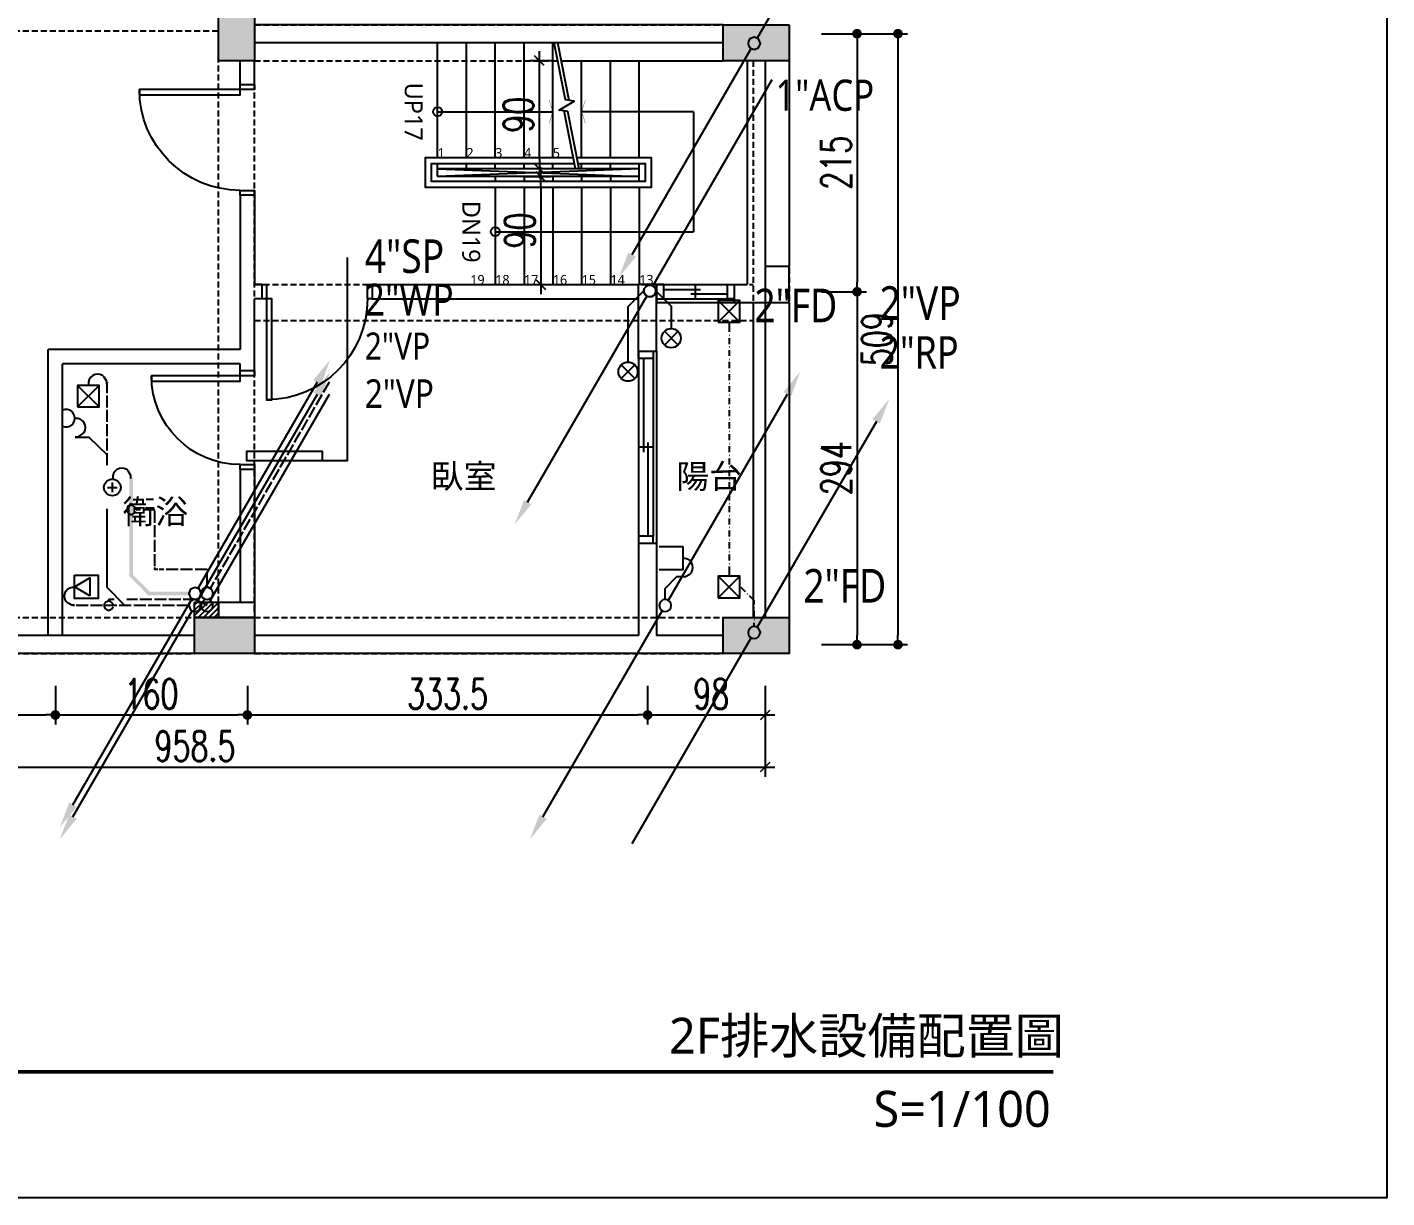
# Model space of a CAD drawing. Header units: inches. Extents: x 19 to 9919, y 324 to 1789.
# Drawn here: x 3586 to 4719, y 324 to 1299 of the extents above; entities that cross this region are included whole.
import ezdxf
from ezdxf.enums import TextEntityAlignment as Align

# ---------------------------------------------------------------- set-up
doc = ezdxf.new("R2010")
doc.units = ezdxf.units.IN
doc.header["$LTSCALE"] = 20
doc.header["$MEASUREMENT"] = 0
doc.linetypes.add('DASHED', pattern=[0.6, 0.5, -0.1])
doc.linetypes.add('HIDDEN', pattern=[0.375, 0.25, -0.125])
doc.layers.add('0_梁', color=30, linetype='HIDDEN', plot=False)
for name, color, linetype in [('17_柱', 6, 'Continuous'), ('19_RC牆', 4, 'Continuous'), ('20_裝飾構造物', 2, 'Continuous'), ('21_輕隔間牆', 65, 'Continuous'), ('22_平台、陽台、露台、室內階梯', 3, 'Continuous'), ('23_花台、雨庇', 3, 'Continuous'), ('24_樑', 7, 'Continuous'), ('26_樓梯、扶手、車道', 3, 'Continuous'), ('31_門窗', 134, 'Continuous'), ('34_開口', 7, 'Continuous'), ('44_空間名稱', 1, 'Continuous'), ('46_文字', 1, 'Continuous'), ('50_其他尺寸', 7, 'Continuous'), ('56_wall 材料_HATCH', 251, 'Continuous'), ('80_截斷線', 7, 'Continuous'), ('DW_Frame', 2, 'Continuous'), ('P-排水-冷氣ACP', 1, 'Continuous'), ('P-排水-套管', 5, 'Continuous'), ('P-排水-汙水SP', 30, 'Continuous'), ('P-排水-通氣VP', 3, 'Continuous'), ('P-排水-雜排水WP', 2, 'Continuous'), ('P-排水-雨水RP', 4, 'Continuous')]:
    doc.layers.add(name, color=color, linetype=linetype)
doc.styles.add('CHT', font='msjh.ttc')
doc.styles.add('DimStyUse', font='romans.shx', dxfattribs={"width": 0.7})
doc.styles.add('TG_NOTE_TEXT', font='simplex.shx', dxfattribs={"width": 0.75, "bigfont": 'chineset.shx'})
doc.styles.add('WJJ', font='')
doc.styles.get('WJJ').set_extended_font_data('Yu Gothic UI Light')
doc.dimstyles.new('DOTM', dxfattribs={"dimtxt": 25, "dimasz": 8, "dimexe": 8, "dimexo": 0.625, "dimgap": 5, "dimtad": 1, "dimdsep": 46, "dimtxsty": 'DimStyUse', "dimblk": 'DOT', "dimcen": 10, "dimdle": 8, "dimazin": 3, "dimtfac": 1, "dimtix": 1, "dimtmove": 2, "dimatfit": 3, "dimfxl": 10, "dimtolj": 1})
doc.dimstyles.new('DOTSLASHM', dxfattribs={"dimtxt": 25, "dimasz": 8, "dimexe": 8, "dimexo": 0.625, "dimgap": 5, "dimtad": 1, "dimdsep": 46, "dimtxsty": 'DimStyUse', "dimblk1": 'DOT', "dimblk2": 'ARCHTICK', "dimsah": 1, "dimcen": 10, "dimdle": 8, "dimazin": 3, "dimtfac": 1, "dimtix": 1, "dimtmove": 2, "dimatfit": 3, "dimfxl": 10, "dimtolj": 1})
doc.dimstyles.new('SLASHM', dxfattribs={"dimtxt": 25, "dimasz": 12, "dimexe": 10, "dimexo": 0.625, "dimgap": 5, "dimtad": 1, "dimdec": 1, "dimdsep": 46, "dimtxsty": 'DimStyUse', "dimblk": 'SLASH', "dimcen": 10, "dimdle": 10, "dimadec": 1, "dimazin": 2, "dimtfac": 1, "dimtix": 1, "dimtmove": 2, "dimatfit": 2, "dimldrblk": 'SLASH', "dimfxl": 1, "dimtolj": 1})

# ---------------------------------------------------------------- blocks, each defined once
blk = doc.blocks.new('A$Cc6de7170')
at = {"layer": '56_wall 材料_HATCH'}
h = blk.add_hatch(color=256, dxfattribs=at)
h.dxf.hatch_style = 1
h.paths.add_polyline_path([(55, 549), (55, 519), (0, 519), (0, 549)])
h = blk.add_hatch(color=256, dxfattribs=at)
h.dxf.hatch_style = 1
h.paths.add_polyline_path([(540.5, 494), (510.5, 494), (510.5, 549), (540.5, 549)])
h = blk.add_hatch(color=256, dxfattribs=at)
h.dxf.hatch_style = 1
h.paths.add_polyline_path([(986, 524), (986, 494), (931, 494), (931, 524)])
h = blk.add_hatch(color=256, dxfattribs=at)
h.dxf.hatch_style = 1
h.paths.add_polyline_path([(55, 30), (55, 0), (0, 0), (0, 30)])
h = blk.add_hatch(color=256, dxfattribs=at)
h.dxf.hatch_style = 1
h.paths.add_polyline_path([(540.5, 30), (540.5, 0), (490.5, 0), (490.5, 30)])
h = blk.add_hatch(color=256, dxfattribs=at)
h.dxf.hatch_style = 1
h.paths.add_polyline_path([(986, 30), (986, 0), (931, 0), (931, 30)])
at = {"layer": '17_柱'}
for points in [[(55, 549), (55, 519), (0, 519), (0, 549)], [(540.5, 494), (510.5, 494), (510.5, 549), (540.5, 549)], [(986, 524), (986, 494), (931, 494), (931, 524)], [(55, 30), (55, 0), (0, 0), (0, 30)], [(540.5, 30), (540.5, 0), (490.5, 0), (490.5, 30)], [(986, 30), (986, 0), (931, 0), (931, 30)]]:
    blk.add_lwpolyline(points, close=True, dxfattribs=at)
blk = doc.blocks.new('*U12')
at = {"color": 0}
for p, q in [((-4, -12), (-4, 0)), ((88, -12), (88, 0))]:
    blk.add_line(p, q, dxfattribs=at)
blk.add_lwpolyline([(0, 0), (0, 84), (4.4, 84), (4.4, 0)], close=True, dxfattribs=at)
blk.add_arc((0, 0), 84, 0, 90, dxfattribs=at)
at = {"layer": 'DW_Frame'}
for points in [[(-4, -12), (0, -12), (0, 0), (-4, 0)], [(88, 0), (84, 0), (84, -12), (88, -12)]]:
    blk.add_lwpolyline(points, dxfattribs=at)
at = {"color": 0, "style": 'TG_NOTE_TEXT', "width": 0.5, "flags": 1}
for tag, height, p in [('WH', 20, (92.3, 5)), ('DESC', 10, (27, 5))]:
    blk.add_attdef(tag, text='', height=height, dxfattribs=at).set_placement(p, align=Align.BOTTOM_LEFT)
for tag, p in [('NO', (-5, 5)), ('TYPE', (27, 5))]:
    blk.add_attdef(tag, text='', height=10, dxfattribs=at).set_placement(p, align=Align.BOTTOM_RIGHT)
blk = doc.blocks.new('*U8')
at = {"color": 0}
for p, q in [((-4, -12), (-4, 0)), ((78, -12), (78, 0))]:
    blk.add_line(p, q, dxfattribs=at)
blk.add_lwpolyline([(0, 0), (0, 74), (4.4, 74), (4.4, 0)], close=True, dxfattribs=at)
blk.add_arc((0, 0), 74, 0, 90, dxfattribs=at)
at = {"layer": 'DW_Frame'}
for points in [[(-4, -12), (0, -12), (0, 0), (-4, 0)], [(78, 0), (74, 0), (74, -12), (78, -12)]]:
    blk.add_lwpolyline(points, dxfattribs=at)
at = {"color": 0, "style": 'TG_NOTE_TEXT', "width": 0.5, "flags": 1}
for tag, height, p in [('WH', 20, (82.3, 5)), ('DESC', 10, (22, 5))]:
    blk.add_attdef(tag, text='', height=height, dxfattribs=at).set_placement(p, align=Align.BOTTOM_LEFT)
for tag, p in [('NO', (-5, 5)), ('TYPE', (22, 5))]:
    blk.add_attdef(tag, text='', height=10, dxfattribs=at).set_placement(p, align=Align.BOTTOM_RIGHT)
blk = doc.blocks.new('_Dot')
at = {"color": 0, "linetype": 'ByBlock', "lineweight": -2}
blk.add_line((-0.5, 0), (-1, 0), dxfattribs=at)
at = {"color": 0, "linetype": 'ByBlock', "const_width": 0.5}
blk.add_lwpolyline([(-0.25, 0, 1), (0.25, 0, 1)], format="xyb", close=True, dxfattribs=at)
blk = doc.blocks.new('*D92')
at = {"layer": '50_其他尺寸', "color": 0, "lineweight": -2}
for p, q in [((4248.2, 1293.5), (4285.9, 1293.5)), ((4277.9, 1285.5), (4277.9, 1086.5)), ((4248.2, 1078.5), (4285.9, 1078.5))]:
    blk.add_line(p, q, dxfattribs=at)
at = {"layer": 'Defpoints', "color": 0}
for p in [(4248.2, 1293.5), (4248.2, 1078.5), (4277.9, 1078.5)]:
    blk.add_point(p, dxfattribs=at)
at = {"layer": '50_其他尺寸', "color": 0, "lineweight": -2, "xscale": 8, "yscale": 8, "zscale": 8}
for p, rotation in [((4277.9, 1293.5), 90), ((4277.9, 1078.5), 270)]:
    blk.add_blockref('_Dot', p, dxfattribs=dict(at, rotation=rotation))
at = {"layer": '50_其他尺寸', "color": 225, "insert": (4260.4, 1186), "char_height": 25, "attachment_point": 5, "rotation": 90, "style": 'DimStyUse'}
blk.add_mtext('\\A1;215', dxfattribs=at)
blk = doc.blocks.new('*D93')
at = {"layer": '50_其他尺寸', "color": 0, "lineweight": -2}
for p, q in [((4248.2, 1078.5), (4285.9, 1078.5)), ((4277.9, 1070.5), (4277.9, 792.5)), ((4248.2, 784.5), (4285.9, 784.5))]:
    blk.add_line(p, q, dxfattribs=at)
at = {"layer": 'Defpoints', "color": 0}
for p in [(4248.2, 1078.5), (4248.2, 784.5), (4277.9, 784.5)]:
    blk.add_point(p, dxfattribs=at)
at = {"layer": '50_其他尺寸', "color": 0, "lineweight": -2, "xscale": 8, "yscale": 8, "zscale": 8}
for p, rotation in [((4277.9, 1078.5), 90), ((4277.9, 784.5), 270)]:
    blk.add_blockref('_Dot', p, dxfattribs=dict(at, rotation=rotation))
at = {"layer": '50_其他尺寸', "color": 225, "insert": (4260.4, 931.5), "char_height": 25, "attachment_point": 5, "rotation": 90, "style": 'DimStyUse'}
blk.add_mtext('\\A1;294', dxfattribs=at)
blk = doc.blocks.new('*D97')
at = {"layer": '50_其他尺寸', "color": 0, "lineweight": -2}
for p, q in [((4282.2, 1293.5), (4320, 1293.5)), ((4312, 1285.5), (4312, 792.5)), ((4275.9, 784.5), (4320, 784.5))]:
    blk.add_line(p, q, dxfattribs=at)
at = {"layer": 'Defpoints', "color": 0}
for p in [(4282.2, 1293.5), (4275.9, 784.5), (4312, 784.5)]:
    blk.add_point(p, dxfattribs=at)
at = {"layer": '50_其他尺寸', "color": 0, "lineweight": -2, "xscale": 8, "yscale": 8, "zscale": 8}
for p, rotation in [((4312, 1293.5), 90), ((4312, 784.5), 270)]:
    blk.add_blockref('_Dot', p, dxfattribs=dict(at, rotation=rotation))
at = {"layer": '50_其他尺寸', "color": 225, "insert": (4294.5, 1039), "char_height": 25, "attachment_point": 5, "rotation": 90, "style": 'DimStyUse'}
blk.add_mtext('\\A1;509', dxfattribs=at)
blk = doc.blocks.new('*D70')
at = {"layer": '50_其他尺寸', "color": 0, "lineweight": -2}
for p, q in [((3242.9, 750.1), (3242.9, 717.9)), ((3609.9, 750.1), (3609.9, 717.9)), ((3250.9, 725.9), (3601.9, 725.9))]:
    blk.add_line(p, q, dxfattribs=at)
at = {"layer": 'Defpoints', "color": 0}
for p in [(3242.9, 750.1), (3609.9, 750.1), (3609.9, 725.9)]:
    blk.add_point(p, dxfattribs=at)
at = {"layer": '50_其他尺寸', "color": 0, "lineweight": -2, "xscale": 8, "yscale": 8, "zscale": 8, "rotation": 180}
blk.add_blockref('_Dot', (3242.9, 725.9), dxfattribs=at)
at = {"layer": '50_其他尺寸', "color": 0, "lineweight": -2, "xscale": 8, "yscale": 8, "zscale": 8}
blk.add_blockref('_Dot', (3609.9, 725.9), dxfattribs=at)
at = {"layer": '50_其他尺寸', "color": 225, "insert": (3426.4, 743.4), "char_height": 25, "attachment_point": 5, "style": 'DimStyUse'}
blk.add_mtext('\\A1;367', dxfattribs=at)
blk = doc.blocks.new('*D71')
at = {"layer": '50_其他尺寸', "color": 0, "lineweight": -2}
for p, q in [((3609.9, 750.1), (3609.9, 717.9)), ((3769.9, 750.1), (3769.9, 717.9)), ((3617.9, 725.9), (3761.9, 725.9))]:
    blk.add_line(p, q, dxfattribs=at)
at = {"layer": 'Defpoints', "color": 0}
for p in [(3609.9, 750.1), (3769.9, 750.1), (3769.9, 725.9)]:
    blk.add_point(p, dxfattribs=at)
at = {"layer": '50_其他尺寸', "color": 0, "lineweight": -2, "xscale": 8, "yscale": 8, "zscale": 8, "rotation": 180}
blk.add_blockref('_Dot', (3609.9, 725.9), dxfattribs=at)
at = {"layer": '50_其他尺寸', "color": 0, "lineweight": -2, "xscale": 8, "yscale": 8, "zscale": 8}
blk.add_blockref('_Dot', (3769.9, 725.9), dxfattribs=at)
at = {"layer": '50_其他尺寸', "color": 225, "insert": (3689.9, 743.4), "char_height": 25, "attachment_point": 5, "style": 'DimStyUse'}
blk.add_mtext('\\A1;160', dxfattribs=at)
blk = doc.blocks.new('*D72')
at = {"layer": '50_其他尺寸', "color": 0, "lineweight": -2}
for p, q in [((3769.9, 750.1), (3769.9, 717.9)), ((4103.4, 750.1), (4103.4, 717.9)), ((3777.9, 725.9), (4095.4, 725.9))]:
    blk.add_line(p, q, dxfattribs=at)
at = {"layer": 'Defpoints', "color": 0}
for p in [(3769.9, 750.1), (4103.4, 750.1), (4103.4, 725.9)]:
    blk.add_point(p, dxfattribs=at)
at = {"layer": '50_其他尺寸', "color": 0, "lineweight": -2, "xscale": 8, "yscale": 8, "zscale": 8, "rotation": 180}
blk.add_blockref('_Dot', (3769.9, 725.9), dxfattribs=at)
at = {"layer": '50_其他尺寸', "color": 0, "lineweight": -2, "xscale": 8, "yscale": 8, "zscale": 8}
blk.add_blockref('_Dot', (4103.4, 725.9), dxfattribs=at)
at = {"layer": '50_其他尺寸', "color": 225, "insert": (3936.7, 743.4), "char_height": 25, "attachment_point": 5, "style": 'DimStyUse'}
blk.add_mtext('\\A1;333.5', dxfattribs=at)
blk = doc.blocks.new('_ArchTick')
at = {"color": 0, "linetype": 'ByBlock', "const_width": 0.15}
blk.add_lwpolyline([(-0.5, -0.5), (0.5, 0.5)], dxfattribs=at)
blk = doc.blocks.new('*D73')
at = {"layer": '50_其他尺寸', "color": 0, "lineweight": -2}
for p, q in [((4103.4, 750.1), (4103.4, 717.9)), ((4201.4, 750.1), (4201.4, 717.9)), ((4111.4, 725.9), (4209.4, 725.9))]:
    blk.add_line(p, q, dxfattribs=at)
at = {"layer": 'Defpoints', "color": 0}
for p in [(4103.4, 750.1), (4201.4, 750.1), (4201.4, 725.9)]:
    blk.add_point(p, dxfattribs=at)
at = {"layer": '50_其他尺寸', "color": 0, "lineweight": -2, "xscale": 8, "yscale": 8, "zscale": 8, "rotation": 180}
blk.add_blockref('_Dot', (4103.4, 725.9), dxfattribs=at)
at = {"layer": '50_其他尺寸', "color": 0, "lineweight": -2, "xscale": 8, "yscale": 8, "zscale": 8}
blk.add_blockref('_ArchTick', (4201.4, 725.9), dxfattribs=at)
at = {"layer": '50_其他尺寸', "color": 225, "insert": (4156.4, 743.4), "char_height": 25, "attachment_point": 5, "style": 'DimStyUse'}
blk.add_mtext('\\A1;98', dxfattribs=at)
blk = doc.blocks.new('*D79')
at = {"layer": '50_其他尺寸', "color": 0, "lineweight": -2}
for p, q in [((3242.9, 750.1), (3242.9, 674.5)), ((4201.4, 750.1), (4201.4, 674.5)), ((3250.9, 682.5), (4209.4, 682.5))]:
    blk.add_line(p, q, dxfattribs=at)
at = {"layer": 'Defpoints', "color": 0}
for p in [(3242.9, 750.1), (4201.4, 750.1), (4201.4, 682.5)]:
    blk.add_point(p, dxfattribs=at)
at = {"layer": '50_其他尺寸', "color": 0, "lineweight": -2, "xscale": 8, "yscale": 8, "zscale": 8, "rotation": 180}
blk.add_blockref('_Dot', (3242.9, 682.5), dxfattribs=at)
at = {"layer": '50_其他尺寸', "color": 0, "lineweight": -2, "xscale": 8, "yscale": 8, "zscale": 8}
blk.add_blockref('_ArchTick', (4201.4, 682.5), dxfattribs=at)
at = {"layer": '50_其他尺寸', "color": 225, "insert": (3726.2, 700), "char_height": 25, "attachment_point": 5, "style": 'DimStyUse'}
blk.add_mtext('\\A1;958.5', dxfattribs=at)
blk = doc.blocks.new('*U11')
at = {"color": 0}
for p, q in [((0, 15), (0, 0)), ((6, 15), (59, 15)), ((32.5, 3), (32.5, 15)), ((6, 11), (36.5, 11)), ((6, 3), (59, 3)), ((59, 7), (28.5, 7))]:
    blk.add_line(p, q, dxfattribs=at)
at = {"layer": 'DW_Frame'}
for points in [[(0, 3), (6, 3), (6, 15), (0, 15)], [(65, 3), (59, 3), (59, 15), (65, 15)]]:
    blk.add_lwpolyline(points, dxfattribs=at)
blk = doc.blocks.new('*U13')
at = {"color": 0}
for p, q in [((0, -15), (0, 0)), ((6, -3), (84, -3)), ((6, -11), (49, -11)), ((84, -7), (41, -7)), ((45, -3), (45, -15)), ((6, -15), (84, -15))]:
    blk.add_line(p, q, dxfattribs=at)
at = {"layer": 'DW_Frame'}
for points in [[(0, -3), (6, -3), (6, -15), (0, -15)], [(90, -3), (84, -3), (84, -15), (90, -15)]]:
    blk.add_lwpolyline(points, dxfattribs=at)
blk = doc.blocks.new('*U14')
at = {"color": 0}
for p, q in [((0, -15), (0, 0)), ((6, -3), (209, -3)), ((6, -7), (60.75, -7)), ((52.75, -11), (162.25, -11)), ((56.75, -3), (56.75, -15)), ((107.5, -3), (107.5, -15)), ((209, -7), (154.25, -7)), ((158.25, -3), (158.25, -15)), ((6, -15), (209, -15))]:
    blk.add_line(p, q, dxfattribs=at)
at = {"layer": 'DW_Frame'}
for points in [[(0, -3), (6, -3), (6, -15), (0, -15)], [(215, -3), (209, -3), (209, -15), (215, -15)]]:
    blk.add_lwpolyline(points, dxfattribs=at)
blk = doc.blocks.new('*U60')
at = {"color": 0}
for p, q in [((0, -15), (0, 0)), ((6, -3), (154, -3)), ((6, -11), (84, -11)), ((154, -7), (76, -7)), ((80, -3), (80, -15)), ((6, -15), (154, -15))]:
    blk.add_line(p, q, dxfattribs=at)
at = {"layer": 'DW_Frame'}
for points in [[(0, -3), (6, -3), (6, -15), (0, -15)], [(160, -3), (154, -3), (154, -15), (160, -15)]]:
    blk.add_lwpolyline(points, dxfattribs=at)
blk = doc.blocks.new('SLASH')
at = {"color": 7}
blk.add_line((-1, 0), (1, 0), dxfattribs=at)
at = {"color": 225, "linetype": 'Continuous'}
blk.add_line((-0.5, -0.5), (0.5, 0.5), dxfattribs=at)
blk = doc.blocks.new('*D65')
at = {"layer": '50_其他尺寸', "color": 0, "lineweight": -2}
for p, q in [((765, 397.4), (787, 397.4)), ((779, 389.4), (779, 315.5)), ((765, 307.5), (787, 307.5))]:
    blk.add_line(p, q, dxfattribs=at)
at = {"layer": 'Defpoints', "color": 0}
for p in [(765, 397.4), (765, 307.5), (779, 307.5)]:
    blk.add_point(p, dxfattribs=at)
at = {"layer": '50_其他尺寸', "color": 0, "lineweight": -2, "xscale": 8, "yscale": 8, "zscale": 8}
for p, rotation in [((779, 397.4), 90), ((779, 307.5), 270)]:
    blk.add_blockref('SLASH', p, dxfattribs=dict(at, rotation=rotation))
at = {"layer": '50_其他尺寸', "color": 225, "insert": (761.5, 352.5), "char_height": 25, "attachment_point": 5, "rotation": 90, "style": 'DimStyUse'}
blk.add_mtext('\\A1;90', dxfattribs=at)
blk = doc.blocks.new('*D66')
at = {"layer": '50_其他尺寸', "color": 0, "lineweight": -2}
for p, q in [((789, 494), (769.8, 494)), ((777.8, 412), (777.8, 486)), ((789, 404), (769.8, 404))]:
    blk.add_line(p, q, dxfattribs=at)
at = {"layer": 'Defpoints', "color": 0}
for p in [(777.8, 494), (789, 494), (789, 404)]:
    blk.add_point(p, dxfattribs=at)
at = {"layer": '50_其他尺寸', "color": 0, "lineweight": -2, "xscale": 8, "yscale": 8, "zscale": 8}
for p, rotation in [((777.8, 494), 90), ((777.8, 404), 270)]:
    blk.add_blockref('SLASH', p, dxfattribs=dict(at, rotation=rotation))
at = {"layer": '50_其他尺寸', "color": 225, "insert": (760.3, 449), "char_height": 25, "attachment_point": 5, "rotation": 90, "style": 'DimStyUse'}
blk.add_mtext('\\A1;90', dxfattribs=at)
blk = doc.blocks.new('A$C11e5d1e7')
at = {"layer": '0_梁', "color": 0}
for p, q in [((55, 549), (510.5, 549)), ((540.5, 524), (931, 524)), ((0, 519), (0, 30)), ((30, 519), (30, 30)), ((55, 519), (510.5, 519)), ((510.5, 35), (510.5, 494)), ((540.5, 494), (931, 494)), ((540.5, 35), (540.5, 494)), ((956, 494), (956, 30)), ((986, 494), (986, 30)), ((540.5, 307.5), (956, 307.5)), ((540.5, 277.5), (956, 277.5)), ((55, 30), (490.5, 30)), ((540.5, 30), (931, 30)), ((55, 0), (490.5, 0)), ((540.5, 0), (931, 0))]:
    blk.add_line(p, q, dxfattribs=at)
blk = doc.blocks.new('D_ACP')
for p, q in [((-5.7, -5.7), (5.7, 5.7)), ((-5.7, 5.7), (5.7, -5.7))]:
    blk.add_line(p, q)
blk.add_circle((0, 0), 8)
blk = doc.blocks.new('D_FD')
for p, q in [((-9, -9), (9, 9)), ((-9, 9), (9, -9))]:
    blk.add_line(p, q)
blk.add_lwpolyline([(-9, -9), (9, -9), (9, 9), (-9, 9)], close=True)
blk = doc.blocks.new('D_SPOUT')
for p, q in [((-4, 0), (4, 0)), ((0, -4), (0, 4))]:
    blk.add_line(p, q)
blk.add_circle((0, 0), 7)
blk = doc.blocks.new('A$C6b783a5e')
at = {"layer": '21_輕隔間牆'}
h = blk.add_hatch(dxfattribs=at)
h.set_pattern_fill('ANSI31', color=256)
h.set_pattern_definition([(45, (191.4007, -12156.682), (-2.245064, 2.245064), [])])
h.paths.add_polyline_path([(55, 519), (30, 519), (30, 506), (55, 506)])
h = blk.add_hatch(dxfattribs=at)
h.set_pattern_fill('ANSI31', color=256)
h.set_pattern_definition([(45, (171.4007, -12161.682), (-2.245064, 2.245064), [])])
h.paths.add_polyline_path([(510.5, 43), (490.5, 43), (490.5, 30), (510.5, 30)])
at = {"layer": '19_RC牆'}
for p, q in [((55, 549), (510.5, 549)), ((55, 534), (510.5, 534)), ((931, 524), (540.5, 524)), ((0, 489), (0, 519)), ((15, 489), (15, 519)), ((931, 509), (540.5, 509)), ((15, 489), (0, 489)), ((951, 494), (951, 307.5)), ((966, 494), (966, 292.5)), ((15, 399), (0, 399)), ((0, 295), (0, 399)), ((15, 295), (15, 399)), ((875.5, 307.5), (860.5, 307.5)), ((860.5, 252), (860.5, 307.5)), ((875.5, 252), (875.5, 307.5)), ((940.5, 307.5), (951, 307.5)), ((940.5, 292.5), (940.5, 307.5)), ((15, 295), (0, 295)), ((940.5, 292.5), (966, 292.5)), ((860.5, 252), (875.5, 252)), ((860.5, 92), (860.5, 15)), ((860.5, 92), (875.5, 92)), ((875.5, 92), (875.5, 15)), ((0, 80), (0, 30)), ((15, 80), (0, 80)), ((15, 80), (15, 30)), ((490.5, 15), (55, 15)), ((860.5, 15), (540.5, 15)), ((931, 15), (875.5, 15)), ((490.5, 0), (55, 0)), ((931, 0), (540.5, 0))]:
    blk.add_line(p, q, dxfattribs=at)
at = {"layer": '20_裝飾構造物'}
for points in [[(0, 549), (0, 519), (-124, 519), (-124, 549)], [(-124, 372.5), (-144, 372.5), (-144, 362.5), (-122.5, 332.5), (-70, 332.5), (-70, 372.5)], [(966, 292.5), (986, 292.5), (986, 322.5), (966, 322.5)], [(-124, 0), (-144, 0), (-144, 10), (-122.5, 30), (0, 30), (0, 0)]]:
    blk.add_lwpolyline(points, close=True, dxfattribs=at)
at = {"layer": '21_輕隔間牆'}
for points in [[(15, 519), (55, 519), (55, 506), (15, 506)], [(490.5, 43), (540.5, 43), (540.5, 30), (490.5, 30)]]:
    blk.add_lwpolyline(points, close=True, dxfattribs=at)
at = {"layer": '22_平台、陽台、露台、室內階梯'}
for p, q in [((-70, 372.5), (0, 372.5)), ((-70, 362.5), (0, 362.5)), ((-122.5, 332.5), (-122.5, 30)), ((-112.5, 332.5), (-112.5, 30)), ((956, 292.5), (956, 30)), ((966, 292.5), (966, 30)), ((986, 292.5), (986, 30))]:
    blk.add_line(p, q, dxfattribs=at)
at = {"layer": '23_花台、雨庇'}
for p, q in [((-92.5, 519), (-92.5, 372.5)), ((-82.5, 519), (-82.5, 372.5)), ((986, 494), (986, 322.5)), ((-144, 362.5), (-144, 10))]:
    blk.add_line(p, q, dxfattribs=at)
for points in [[(-92.5, 507), (-97.5, 507), (-97.5, 504), (-92.5, 504)], [(-92.5, 495), (-97.5, 495), (-97.5, 492), (-92.5, 492)], [(-92.5, 483), (-97.5, 483), (-97.5, 480), (-92.5, 480)], [(-92.5, 471), (-97.5, 471), (-97.5, 468), (-92.5, 468)], [(-92.5, 459), (-97.5, 459), (-97.5, 456), (-92.5, 456)], [(-92.5, 447), (-97.5, 447), (-97.5, 444), (-92.5, 444)], [(-92.5, 435), (-97.5, 435), (-97.5, 432), (-92.5, 432)], [(-92.5, 423), (-97.5, 423), (-97.5, 420), (-92.5, 420)], [(-92.5, 411), (-97.5, 411), (-97.5, 408), (-92.5, 408)], [(-92.5, 399), (-97.5, 399), (-97.5, 396), (-92.5, 396)], [(-92.5, 387), (-97.5, 387), (-97.5, 384), (-92.5, 384)]]:
    blk.add_lwpolyline(points, close=True, dxfattribs=at)
at = {"layer": '24_樑'}
for p, q in [((30, 519), (30, 506)), ((797.06, 494), (931, 494)), ((510.5, 43), (510.5, 30))]:
    blk.add_line(p, q, dxfattribs=at)
at = {"layer": '26_樓梯、扶手、車道'}
for p, q in [((693, 413.25), (693, 509)), ((717, 413.25), (717, 509)), ((741, 413.25), (741, 509)), ((765, 413.25), (765, 509)), ((789, 413.25), (789, 509)), ((813, 413.25), (813, 494)), ((837, 413.25), (837, 494)), ((861, 413.25), (861, 494)), ((693, 451.5), (789, 451.5)), ((906.13, 451.5), (813, 451.5)), ((906.13, 451.5), (906.13, 351.5)), ((693, 397.45), (693, 408.25)), ((717, 404.05), (717, 408.25)), ((741, 404.05), (741, 408.25)), ((765, 404.05), (765, 408.25)), ((789, 404.05), (789, 408.25)), ((813, 404.05), (813, 408.25)), ((837, 404.05), (837, 408.25)), ((861, 393.25), (861, 408.25)), ((861, 404.05), (693, 404.05)), ((861, 397.45), (693, 397.45)), ((741, 397.45), (741, 393.25)), ((765, 397.45), (765, 393.25)), ((789, 397.45), (789, 393.25)), ((813, 397.45), (813, 393.25)), ((837, 397.45), (837, 393.25)), ((741, 388.25), (741, 307.5)), ((765, 388.25), (765, 307.5)), ((789, 388.25), (789, 307.5)), ((813, 388.25), (813, 307.5)), ((837, 388.25), (837, 307.5)), ((861, 388.25), (861, 307.5)), ((741, 351.5), (906.13, 351.5))]:
    blk.add_line(p, q, dxfattribs=at)
at = {"layer": '26_樓梯、扶手、車道', "const_width": 0.25}
for points in [[(785.9, 461.26), (789, 451.5), (785.9, 441.74)], [(816.1, 461.26), (813, 451.5), (816.1, 441.74)]]:
    blk.add_lwpolyline(points, dxfattribs=at)
at = {"layer": '26_樓梯、扶手、車道'}
for points in [[(809, 413.25), (871, 413.25), (871, 388.25), (683, 388.25), (683, 413.25), (805.94, 413.25)], [(810, 408.25), (866, 408.25), (866, 393.25), (688, 393.25), (688, 408.25), (806.94, 408.25)]]:
    blk.add_lwpolyline(points, dxfattribs=at)
for centre in [(693, 451.5), (741, 351.5)]:
    blk.add_circle(centre, 3.75, dxfattribs=at)
at = {"layer": '31_門窗'}
for p, q in [((0, 489), (0, 399)), ((15, 489), (15, 399)), ((875.5, 307.5), (940.5, 307.5)), ((0, 80), (0, 295)), ((15, 80), (15, 295)), ((875.5, 292.5), (940.5, 292.5)), ((860.5, 252), (860.5, 92)), ((875.5, 252), (875.5, 92))]:
    blk.add_line(p, q, dxfattribs=at)
at = {"layer": '34_開口'}
for p, q in [((693, 404.05), (861, 397.45)), ((861, 404.05), (693, 397.45))]:
    blk.add_line(p, q, dxfattribs=at)
at = {"layer": '80_截斷線'}
for p, q in [((802.66, 460.98), (793.06, 509)), ((807.94, 404.05), (798.31, 452.14))]:
    blk.add_line(p, q, dxfattribs=at)
at = {"layer": '80_截斷線', "linetype": 'Continuous'}
blk.add_lwpolyline([(811, 404.05), (801.47, 451.66), (794.24, 452.76), (806.73, 460.36), (799.51, 461.46), (790, 509)], dxfattribs=at)
at = {"layer": '31_門窗', "xscale": -1.000000000000003, "rotation": 90}
blk.add_blockref('*U13', (0, 489), dxfattribs=at)
at = {"layer": '31_門窗'}
blk.add_blockref('*U11', (875.5, 292.5), dxfattribs=at)
for name, p, rotation in [('*U14', (0, 80), 90), ('*U60', (875.5, 252), 270)]:
    blk.add_blockref(name, p, dxfattribs=dict(at, rotation=rotation))
at = {"layer": '44_空間名稱', "style": 'WJJ'}
for s, height, p in [('裝飾板', 15, (-40.18, 448.21)), ('陽台', 20, (-52.7, 179.57)), ('陽台', 20, (919.21, 147.78))]:
    blk.add_text(s, height=height, dxfattribs=at).set_placement(p, align=Align.MIDDLE_CENTER)
at = {"layer": '46_文字', "style": 'WJJ'}
for s, p in [('UP17', (673, 451.5)), ('DN19', (721, 351.5))]:
    blk.add_text(s, height=15, rotation=270, dxfattribs=at).set_placement(p, align=Align.MIDDLE)
for s, p in [('1', (693, 413.25)), ('2', (717, 413.25)), ('3', (741, 413.25)), ('4', (765, 413.25)), ('5', (789, 413.25)), ('19', (720.22, 307.5)), ('18', (741, 307.5)), ('17', (765, 307.5)), ('16', (789, 307.5)), ('15', (813, 307.5)), ('14', (837, 307.5)), ('13', (861, 307.5))]:
    blk.add_text(s, height=8, dxfattribs=at).set_placement(p)
at = {"layer": '50_其他尺寸'}
for base, p1, p2, picture, middle in [((777.76314816, 494), (789, 404.05), (789, 494), '*D66', (760.26314816, 449.025)), ((779.00540878, 307.5), (765, 397.45), (765, 307.5), '*D65', (761.50540878, 352.475))]:
    dim = blk.add_linear_dim(base=base, p1=p1, p2=p2, angle=90, dimstyle='SLASHM', override={"dimtxt": 25, "dimasz": 8, "dimexe": 8, "dimexo": 0, "dimgap": 5, "dimdle": 8}, dxfattribs=at)
    dim.commit()
    dim.dimension.update_dxf_attribs({"geometry": picture, "text_midpoint": middle})

msp = doc.modelspace()

# ---------------------------------------------------------------- hatches: boundary and pattern name
at = {"layer": 'P-排水-冷氣ACP'}
h = msp.add_hatch(color=256, dxfattribs=at)
h.dxf.hatch_style = 1
h.paths.add_polyline_path([(4006.565, 901.496), (4000.45, 904.991), (3992.587, 884.605), (4006.565, 901.496)])
at = {"layer": 'P-排水-汙水SP'}
h = msp.add_hatch(color=256, dxfattribs=at)
h.dxf.hatch_style = 1
h.paths.add_polyline_path([(3824.839, 1004.882), (3831.246, 1001.096), (3838.818, 1021.774), (3824.839, 1004.882)])
h = msp.add_hatch(color=256, dxfattribs=at)
h.dxf.hatch_style = 1
h.paths.add_polyline_path([(3671.652, 841.503), (3674.564, 842.668), (3671.652, 923.629), (3671.652, 841.503)])
h = msp.add_hatch(color=256, dxfattribs=at)
h.dxf.hatch_style = 1
h.paths.add_polyline_path([(3674.564, 842.668), (3671.652, 923.629), (3674.564, 923.629), (3674.564, 842.668)])
h = msp.add_hatch(color=256, dxfattribs=at)
h.dxf.hatch_style = 1
h.paths.add_polyline_path([(3688.543, 828.689), (3671.652, 841.503), (3674.564, 842.668), (3688.543, 828.689)])
h = msp.add_hatch(color=256, dxfattribs=at)
h.dxf.hatch_style = 1
h.paths.add_polyline_path([(3687.378, 825.485), (3688.543, 828.689), (3671.652, 841.503), (3687.378, 825.485)])
h = msp.add_hatch(color=256, dxfattribs=at)
h.dxf.hatch_style = 1
h.paths.add_polyline_path([(3721.161, 825.485), (3721.161, 828.689), (3687.378, 825.485), (3721.161, 825.485)])
h = msp.add_hatch(color=256, dxfattribs=at)
h.dxf.hatch_style = 1
h.paths.add_polyline_path([(3721.161, 828.689), (3687.378, 825.485), (3688.543, 828.689), (3721.161, 828.689)])
h = msp.add_hatch(color=256, dxfattribs=at)
h.dxf.hatch_style = 1
h.paths.add_polyline_path([(3627.676, 649.291), (3621.56, 653.077), (3613.697, 632.4), (3627.676, 649.291)])
at = {"layer": 'P-排水-通氣VP'}
h = msp.add_hatch(color=256, dxfattribs=at)
h.dxf.hatch_style = 1
h.paths.add_polyline_path([(4216.542, 994.689), (4222.949, 991.195), (4230.521, 1011.872), (4216.542, 994.689)])
at = {"layer": 'P-排水-雜排水WP'}
h = msp.add_hatch(color=256, dxfattribs=at)
h.dxf.hatch_style = 1
h.paths.add_polyline_path([(3824.839, 994.689), (3831.246, 991.195), (3838.818, 1011.872), (3824.839, 994.689)])
h = msp.add_hatch(color=256, dxfattribs=at)
h.dxf.hatch_style = 1
h.paths.add_polyline_path([(3627.676, 639.39), (3621.56, 642.884), (3613.697, 622.498), (3627.676, 639.39)])
h = msp.add_hatch(color=256, dxfattribs=at)
h.dxf.hatch_style = 1
h.paths.add_polyline_path([(4019.38, 639.39), (4013.264, 642.884), (4005.401, 622.498), (4019.38, 639.39)])
at = {"layer": 'P-排水-雨水RP'}
h = msp.add_hatch(color=256, dxfattribs=at)
h.dxf.hatch_style = 1
h.paths.add_polyline_path([(4093.643, 1107.686), (4087.236, 1111.181), (4079.664, 1090.795), (4093.643, 1107.686)])
h = msp.add_hatch(color=256, dxfattribs=at)
h.dxf.hatch_style = 1
h.paths.add_polyline_path([(4290.805, 972.265), (4296.921, 968.77), (4304.784, 989.156), (4290.805, 972.265)])

# ---------------------------------------------------------------- linework, layer by layer
at = {"layer": '21_輕隔間牆'}
for p, q in [((3763.925, 1250.989), (3763.925, 1270.989)), ((3775.925, 1250.989), (3775.925, 1270.989)), ((3775.925, 1250.989), (3763.925, 1250.989)), ((3763.925, 1158.989), (3763.925, 1030.489)), ((3775.925, 1158.989), (3763.925, 1158.989)), ((3775.925, 1158.989), (3775.925, 1084.489)), ((3781.925, 1084.489), (3775.925, 1084.489)), ((3781.925, 1084.489), (3781.925, 1072.489)), ((3873.925, 1084.489), (4095.925, 1084.489)), ((3873.925, 1084.489), (3873.925, 1072.489)), ((3775.925, 1012.489), (3775.925, 1072.489)), ((3781.925, 1072.489), (3775.925, 1072.489)), ((3873.925, 1072.489), (4095.925, 1072.489)), ((3603.925, 791.989), (3603.925, 1030.489)), ((3763.925, 1030.489), (3603.925, 1030.489)), ((3615.925, 791.989), (3615.925, 1018.489)), ((3763.925, 1018.489), (3615.925, 1018.489)), ((3763.925, 1012.489), (3763.925, 1018.489)), ((3775.925, 1012.489), (3763.925, 1012.489)), ((3763.925, 930.489), (3763.925, 819.989)), ((3775.925, 930.489), (3763.925, 930.489)), ((3775.925, 930.489), (3775.925, 819.989))]:
    msp.add_line(p, q, dxfattribs=at)
at = {"layer": '46_文字', "const_width": 3}
msp.add_lwpolyline([(2801.584, 428.627), (4441.584, 428.627)], dxfattribs=at)
at = {"layer": 'Defpoints'}
msp.add_lwpolyline([(2619.328, 1788.65), (4719.328, 1788.65), (4719.328, 323.65), (2619.328, 323.65)], close=True, dxfattribs=at)
at = {"layer": 'P-排水-冷氣ACP'}
for points in [[(4206.931, 1255.048), (4107.622, 1083.514)], [(4100.341, 1079.146), (4100.633, 1077.398), (4101.797, 1075.651), (4103.254, 1074.486), (4105.292, 1074.195), (4107.04, 1074.486), (4108.787, 1075.651), (4109.952, 1077.398), (4110.243, 1079.146), (4109.952, 1081.184), (4108.787, 1082.641), (4107.04, 1083.805), (4105.292, 1084.097), (4103.254, 1083.805), (4101.797, 1082.641), (4100.633, 1081.184), (4100.341, 1079.146), (4086.945, 1066.04), (4086.945, 1019.735)], [(4100.341, 1079.146), (4086.945, 1066.04), (4086.945, 1019.735)], [(4110.243, 1079.146), (4109.952, 1077.398), (4108.787, 1075.651), (4107.04, 1074.486), (4105.292, 1074.195), (4103.254, 1074.486), (4101.798, 1075.651), (4100.633, 1077.398), (4100.341, 1079.146), (4100.633, 1081.184), (4101.798, 1082.641), (4103.254, 1083.805), (4105.292, 1084.097), (4107.04, 1083.805), (4108.787, 1082.641), (4109.952, 1081.184), (4110.243, 1079.146), (4123.057, 1066.623), (4123.057, 1047.693)], [(4110.243, 1079.146), (4123.057, 1066.623), (4123.057, 1047.693)], [(4003.362, 903.243), (4102.671, 1074.777)], [(3638.743, 825.194), (3625.929, 832.766), (3638.743, 840.047), (3638.743, 825.194)]]:
    msp.add_lwpolyline(points, dxfattribs=at)
at = {"layer": 'P-排水-套管'}
msp.add_lwpolyline([(3832.41, 937.9), (3832.41, 945.472), (3769.214, 945.472), (3769.214, 937.9), (3853.379, 937.9), (3853.379, 1107.104)], dxfattribs=at)
at = {"layer": 'P-排水-汙水SP'}
for points in [[(3828.042, 1003.135), (3728.733, 831.31)], [(3672.817, 923.047), (3672.817, 925.377), (3670.778, 928.872), (3669.322, 930.328), (3667.283, 931.201), (3665.245, 931.492), (3663.206, 931.201), (3661.168, 930.328), (3659.42, 928.872), (3658.255, 927.124), (3657.673, 925.086), (3657.673, 923.047)], [(3731.354, 827.232), (3729.898, 830.727), (3726.403, 832.183), (3722.617, 830.727), (3721.161, 827.232), (3722.617, 823.447), (3726.403, 821.99), (3729.898, 823.447), (3731.354, 827.232)], [(3721.161, 827.232), (3722.617, 823.447), (3726.403, 821.99), (3729.898, 823.447), (3731.354, 827.232), (3729.898, 830.727), (3726.403, 832.183), (3722.617, 830.727), (3721.161, 827.232)], [(3624.473, 651.039), (3723.782, 822.864)]]:
    msp.add_lwpolyline(points, dxfattribs=at)
at = {"layer": 'P-排水-通氣VP', "linetype": 'DASHED'}
for points in [[(3837.944, 1003.135), (3738.926, 831.31), (3736.305, 833.348), (3736.305, 832.183)], [(3671.07, 900.04), (3670.487, 899.748), (3669.613, 898.584), (3669.322, 896.836), (3669.613, 895.089), (3671.07, 893.633), (3672.526, 893.05), (3673.69, 893.05), (3675.729, 894.215), (3676.312, 894.798), (3676.603, 895.671)], [(3692.912, 849.948), (3692.912, 896.836), (3676.894, 896.836), (3676.312, 898.875), (3674.564, 900.331), (3673.982, 900.622), (3672.234, 900.622)], [(3736.305, 834.513), (3736.305, 847.036), (3696.406, 847.036)], [(3658.838, 821.99), (3654.178, 821.99), (3654.178, 820.825), (3651.848, 819.952), (3650.683, 818.204), (3650.683, 815.874), (3651.266, 814.71), (3652.431, 813.836), (3653.887, 813.253), (3655.052, 813.253), (3656.217, 813.836), (3657.09, 814.418), (3657.964, 815.874)], [(3657.964, 817.039), (3657.964, 817.913), (3657.382, 819.078), (3655.926, 820.534), (3653.596, 820.825)], [(3736.305, 817.039), (3726.403, 821.99), (3669.322, 821.99)]]:
    msp.add_lwpolyline(points, dxfattribs=at)
at = {"layer": 'P-排水-通氣VP'}
for points in [[(3837.944, 992.942), (3738.926, 821.408)], [(4219.745, 992.942), (4120.436, 821.408)], [(3695.241, 847.036), (3692.912, 847.036), (3692.912, 848.783)], [(3741.256, 827.232), (3740.965, 828.98), (3739.8, 830.727), (3738.343, 831.601), (3736.305, 832.183), (3734.266, 831.601), (3732.81, 830.727), (3731.645, 828.98), (3731.354, 827.232), (3731.645, 825.194), (3732.81, 823.447), (3734.266, 822.573), (3736.305, 821.99), (3738.343, 822.573), (3739.8, 823.447), (3740.965, 825.194), (3741.256, 827.232)], [(3741.256, 817.039), (3740.965, 819.078), (3739.8, 820.534), (3738.343, 821.699), (3736.305, 821.99), (3734.266, 821.699), (3732.81, 820.534), (3731.645, 819.078), (3731.354, 817.039), (3731.645, 815.292), (3732.81, 813.545), (3734.266, 812.38), (3736.305, 812.089), (3738.343, 812.38), (3739.8, 813.545), (3740.965, 815.292), (3741.256, 817.039)], [(4123.057, 817.039), (4122.766, 819.078), (4121.601, 820.534), (4119.854, 821.699), (4118.106, 821.99), (4116.068, 821.699), (4114.612, 820.534), (4113.447, 819.078), (4113.155, 817.039), (4113.447, 815.292), (4114.612, 813.545), (4116.068, 812.38), (4118.106, 812.089), (4119.854, 812.38), (4121.601, 813.545), (4122.766, 815.292), (4123.057, 817.039)]]:
    msp.add_lwpolyline(points, dxfattribs=at)
at = {"layer": 'P-排水-雜排水WP', "linetype": 'DASHED'}
for points in [[(3653.013, 934.114), (3653.013, 1003.135), (3652.722, 1001.387), (3652.722, 1003.717), (3650.683, 1007.212), (3649.227, 1008.668), (3647.189, 1009.542), (3645.15, 1009.833), (3643.112, 1009.542), (3641.073, 1008.668), (3639.326, 1007.212), (3638.161, 1005.465), (3637.578, 1003.426), (3637.578, 1001.387)], [(3721.161, 817.039), (3722.617, 813.545), (3724.364, 812.38), (3726.403, 812.089), (3728.15, 812.38), (3729.898, 813.545), (3731.354, 817.039), (3730.771, 819.078), (3729.898, 820.534), (3728.15, 821.699), (3726.403, 821.99), (3724.364, 821.699), (3722.617, 820.534), (3721.743, 819.078), (3721.161, 817.039), (3625.055, 817.039), (3625.929, 817.331), (3623.599, 817.331), (3620.104, 819.369), (3618.648, 820.825), (3617.775, 822.864), (3617.483, 824.903), (3617.775, 826.941), (3618.648, 828.98), (3620.104, 830.727), (3621.852, 831.892), (3623.89, 832.475), (3625.929, 832.475)]]:
    msp.add_lwpolyline(points, dxfattribs=at)
at = {"layer": 'P-排水-雜排水WP'}
for points in [[(3828.042, 992.942), (3728.733, 821.408)], [(3616.027, 966.44), (3618.066, 965.858), (3620.104, 965.858), (3622.143, 966.44), (3623.89, 967.605), (3625.055, 969.352), (3625.929, 971.1), (3626.22, 973.138), (3625.929, 975.177), (3625.055, 976.924), (3623.89, 978.672), (3622.143, 979.837), (3620.104, 980.419), (3618.066, 980.419), (3616.027, 979.837)], [(3626.511, 957.703), (3628.841, 957.703), (3632.336, 959.742), (3633.792, 961.198), (3634.666, 963.237), (3634.957, 965.275), (3634.666, 967.314), (3633.792, 969.352), (3632.336, 971.1), (3630.589, 972.265), (3628.55, 972.847), (3626.511, 972.847)], [(3626.511, 957.412), (3637.869, 957.412), (3653.013, 942.559)], [(3667.866, 817.039), (3653.013, 832.183), (3653.013, 897.71)], [(4132.668, 866.257), (4132.668, 846.745), (4113.155, 846.745)], [(4113.155, 866.257), (4132.668, 866.257)], [(4118.106, 821.99), (4118.106, 831.31), (4127.717, 841.211), (4134.998, 841.211), (4138.493, 843.25), (4139.949, 844.706), (4140.822, 846.745), (4141.114, 848.783), (4140.822, 850.822), (4139.949, 852.861), (4138.493, 854.608), (4136.745, 855.773), (4134.707, 856.355), (4132.668, 856.355)], [(3625.929, 842.376), (3645.441, 842.376), (3645.441, 822.864), (3625.929, 822.864), (3625.929, 842.376)], [(3731.354, 817.039), (3730.772, 819.078), (3729.898, 820.534), (3728.15, 821.699), (3726.403, 821.99), (3724.364, 821.699), (3722.617, 820.534), (3721.743, 819.078), (3721.161, 817.039), (3722.617, 813.545), (3724.364, 812.38), (3726.403, 812.089), (3728.15, 812.38), (3729.898, 813.545), (3731.354, 817.039)], [(4113.155, 817.039), (4113.447, 815.292), (4114.612, 813.545), (4116.068, 812.38), (4118.106, 812.089), (4119.854, 812.38), (4121.601, 813.545), (4122.766, 815.292), (4123.057, 817.039), (4122.766, 819.078), (4121.601, 820.534), (4119.854, 821.699), (4118.106, 821.99), (4116.068, 821.699), (4114.612, 820.534), (4113.447, 819.078), (4113.155, 817.039)], [(3624.473, 641.137), (3723.782, 812.671)], [(4016.176, 641.137), (4115.485, 812.671)]]:
    msp.add_lwpolyline(points, dxfattribs=at)
at = {"layer": 'P-排水-雨水RP'}
for points in [[(4294.009, 1461.53), (4194.7, 1289.705)], [(4090.44, 1109.434), (4189.749, 1281.259)], [(4187.128, 1285.336), (4187.419, 1283.589), (4188.584, 1281.841), (4192.078, 1280.385), (4195.864, 1281.841), (4197.321, 1285.336), (4195.864, 1289.122), (4192.078, 1290.578), (4188.584, 1289.122), (4187.419, 1287.375), (4187.128, 1285.336)], [(4197.321, 1285.336), (4195.865, 1289.122), (4192.079, 1290.578), (4188.584, 1289.122), (4187.419, 1287.375), (4187.128, 1285.336), (4187.419, 1283.589), (4188.584, 1281.841), (4192.079, 1280.385), (4195.865, 1281.841), (4197.321, 1285.336)], [(4171.401, 1052.353), (4171.401, 1045.072)], [(4171.401, 1042.451), (4171.693, 1042.451)], [(4171.401, 1039.83), (4171.401, 1034.879)], [(4171.401, 1032.549), (4171.693, 1032.549)], [(4171.401, 1029.928), (4171.401, 1024.977)], [(4171.401, 1022.356), (4171.693, 1022.356)], [(4171.401, 1020.026), (4171.401, 1014.784)], [(4171.401, 1012.454), (4171.693, 1012.454)], [(4171.401, 1009.833), (4171.401, 1004.882)], [(4171.401, 1002.261), (4171.693, 1002.261)], [(4171.401, 999.931), (4171.401, 994.98)], [(4171.401, 992.359), (4171.693, 992.359)], [(4171.401, 989.738), (4171.401, 984.787)], [(4171.401, 982.458), (4171.693, 982.458)], [(4171.401, 979.836), (4171.401, 974.886)], [(4171.401, 972.265), (4171.693, 972.265)], [(4171.401, 969.935), (4171.401, 964.693)], [(4294.009, 970.517), (4194.7, 798.983)], [(4171.401, 962.363), (4171.693, 962.363)], [(4171.401, 959.742), (4171.401, 954.791)], [(4171.401, 952.17), (4171.693, 952.17)], [(4171.401, 949.84), (4171.401, 944.889)], [(4171.401, 942.268), (4171.693, 942.268)], [(4171.401, 939.647), (4171.401, 934.696)], [(4171.401, 932.366), (4171.693, 932.366)], [(4171.401, 929.745), (4171.401, 924.794)], [(4171.401, 922.173), (4171.693, 922.173)], [(4171.401, 919.843), (4171.401, 914.601)], [(4171.401, 912.271), (4171.693, 912.271)], [(4171.401, 909.65), (4171.401, 904.699)], [(4171.401, 902.078), (4171.693, 902.078)], [(4171.401, 899.748), (4171.401, 894.798)], [(4171.401, 892.176), (4171.693, 892.176)], [(4171.401, 889.555), (4171.401, 884.605)], [(4171.401, 882.275), (4171.693, 882.275)], [(4171.401, 879.654), (4171.401, 874.703)], [(4171.401, 872.082), (4171.693, 872.082)], [(4171.401, 869.752), (4171.401, 864.51)], [(4171.401, 862.18), (4171.693, 862.18)], [(4171.401, 859.559), (4171.401, 854.608)], [(4171.401, 851.987), (4171.693, 851.987)], [(4171.401, 849.657), (4171.401, 842.085)], [(4181.012, 832.475), (4184.798, 828.689)], [(4186.545, 826.941), (4186.836, 826.941)], [(4192.079, 817.913), (4192.079, 821.408), (4188.293, 825.194)], [(4192.079, 815.292), (4192.37, 815.292)], [(4192.079, 808.011), (4192.079, 812.962)], [(4192.079, 805.39), (4192.37, 805.39)], [(4187.128, 794.615), (4187.419, 792.576), (4188.584, 791.12), (4190.331, 789.955), (4192.078, 789.664), (4194.117, 789.955), (4195.864, 791.12), (4196.738, 792.576), (4197.321, 794.615), (4195.864, 798.11), (4194.117, 799.274), (4192.078, 799.566), (4190.331, 799.274), (4188.584, 798.11), (4187.419, 796.362), (4187.128, 794.615)], [(4197.321, 794.615), (4195.865, 798.11), (4194.117, 799.274), (4192.079, 799.566), (4190.331, 799.274), (4188.584, 798.11), (4187.419, 796.362), (4187.128, 794.615), (4187.419, 792.576), (4188.584, 791.12), (4190.331, 789.955), (4192.079, 789.664), (4194.117, 789.955), (4195.865, 791.12), (4196.738, 792.576), (4197.321, 794.615)], [(4192.079, 799.566), (4192.079, 802.769)], [(4090.44, 618.712), (4189.749, 790.246)]]:
    msp.add_lwpolyline(points, dxfattribs=at)

# ---------------------------------------------------------------- block references
msp.add_blockref('A$C6b783a5e', (3235.425, 776.989))
at = {"layer": '0_梁'}
msp.add_blockref('A$C11e5d1e7', (3235.425, 776.989), dxfattribs=at)
at = {"layer": '17_柱'}
msp.add_blockref('A$Cc6de7170', (3235.425, 776.989), dxfattribs=at)
at = {"layer": '31_門窗', "yscale": -1, "rotation": 270}
for name, p in [('*U12', (3763.925, 1246.989)), ('*U8', (3763.925, 1008.489))]:
    msp.add_blockref(name, p, dxfattribs=at)
at = {"layer": '31_門窗', "xscale": -1, "rotation": 180}
msp.add_blockref('*U12', (3785.925, 1072.489), dxfattribs=at)
at = {"layer": 'P-排水-冷氣ACP'}
for p in [(4123.057, 1039.83), (4087.09, 1011.872)]:
    msp.add_blockref('D_ACP', p, dxfattribs=at)
at = {"layer": 'P-排水-汙水SP'}
msp.add_blockref('D_SPOUT', (3657.382, 915.475), dxfattribs=at)
at = {"layer": 'P-排水-雜排水WP'}
msp.add_blockref('D_FD', (3637.433, 991.486), dxfattribs=at)
at = {"layer": 'P-排水-雨水RP'}
for p in [(4171.256, 1062.109), (4171.256, 832.474)]:
    msp.add_blockref('D_FD', p, dxfattribs=at)

# ---------------------------------------------------------------- texts
at = {"layer": '44_空間名稱', "style": 'WJJ'}
for s, p in [('臥室', (3950.111, 924.773)), ('衛浴', (3693.298, 895.301))]:
    msp.add_text(s, height=20, dxfattribs=at).set_placement(p, align=Align.MIDDLE_CENTER)
at = {"layer": '46_文字', "style": 'WJJ'}
for s, p in [('2F排水設備配置圖', (4121.162, 443.644)), ('S=1/100', (4291.582, 382.765))]:
    msp.add_text(s, height=30, dxfattribs=at).set_placement(p)
at = {"layer": 'P-排水-冷氣ACP', "style": 'CHT', "width": 0.85}
msp.add_text('1"ACP', height=26, dxfattribs=at).set_placement((4209.941, 1242.234), align=Align.MIDDLE_LEFT)
at = {"layer": 'P-排水-汙水SP', "style": 'CHT', "width": 0.85}
msp.add_text('4"SP', height=28, dxfattribs=at).set_placement((3867.746, 1108.123), align=Align.MIDDLE_LEFT)
at = {"layer": 'P-排水-通氣VP', "style": 'CHT', "width": 0.85}
for height, p in [(28, (4296.63, 1069.098)), (22.5, (3867.746, 1033.277)), (23.8, (3867.746, 993.621))]:
    msp.add_text('2"VP', height=height, dxfattribs=at).set_placement(p, align=Align.MIDDLE_LEFT)
at = {"layer": 'P-排水-雜排水WP', "style": 'CHT', "width": 0.85}
for s, height, p in [('2"WP', 26.6, (3867.746, 1071.962)), ('2"FD', 28, (4192.37, 1067.06)), ('2"FD', 28, (4233.142, 833.494))]:
    msp.add_text(s, height=height, dxfattribs=at).set_placement(p, align=Align.MIDDLE_LEFT)
at = {"layer": 'P-排水-雨水RP', "style": 'CHT', "width": 0.85}
msp.add_text('2"RP', height=27, dxfattribs=at).set_placement((4296.63, 1027.986), align=Align.MIDDLE_LEFT)

# ---------------------------------------------------------------- dimensions: what is measured, and where the dimension line sits
at = {"layer": '50_其他尺寸'}
for base, p1, p2, picture, middle in [((4277.947, 1078.489), (4248.157, 1293.489), (4248.157, 1078.489), '*D92', (4260.447, 1185.989)), ((4312.022, 784.489), (4282.232, 1293.489), (4275.947, 784.489), '*D97', (4294.522, 1038.989)), ((4277.947, 784.489), (4248.157, 1078.489), (4248.157, 784.489), '*D93', (4260.447, 931.489))]:
    dim = msp.add_linear_dim(base=base, p1=p1, p2=p2, angle=90, dimstyle='DOTM', override={"dimtxt": 25, "dimasz": 8, "dimexe": 8, "dimexo": 0, "dimgap": 5, "dimdle": 8}, dxfattribs=at)
    dim.commit()
    dim.dimension.update_dxf_attribs({"geometry": picture, "text_midpoint": middle})
for base, p1, p2, dimstyle, picture, middle in [((3609.925, 725.884), (3242.925, 750.094), (3609.925, 750.094), 'DOTM', '*D70', (3426.425, 743.384)), ((3769.925, 725.884), (3609.925, 750.094), (3769.925, 750.094), 'DOTM', '*D71', (3689.925, 743.384)), ((4103.425, 725.884), (3769.925, 750.094), (4103.425, 750.094), 'DOTM', '*D72', (3936.675, 743.384)), ((4201.425, 725.884), (4103.425, 750.094), (4201.425, 750.094), 'DOTSLASHM', '*D73', (4156.425, 743.384)), ((4201.425, 682.463), (3242.925, 750.094), (4201.425, 750.094), 'DOTSLASHM', '*D79', (3726.175, 699.963))]:
    dim = msp.add_linear_dim(base=base, p1=p1, p2=p2, dimstyle=dimstyle, override={"dimtxt": 25, "dimasz": 8, "dimexe": 8, "dimexo": 0, "dimgap": 5, "dimdle": 8}, dxfattribs=at)
    dim.commit()
    dim.dimension.update_dxf_attribs({"geometry": picture, "text_midpoint": middle})

doc.saveas('drawing.dxf')
